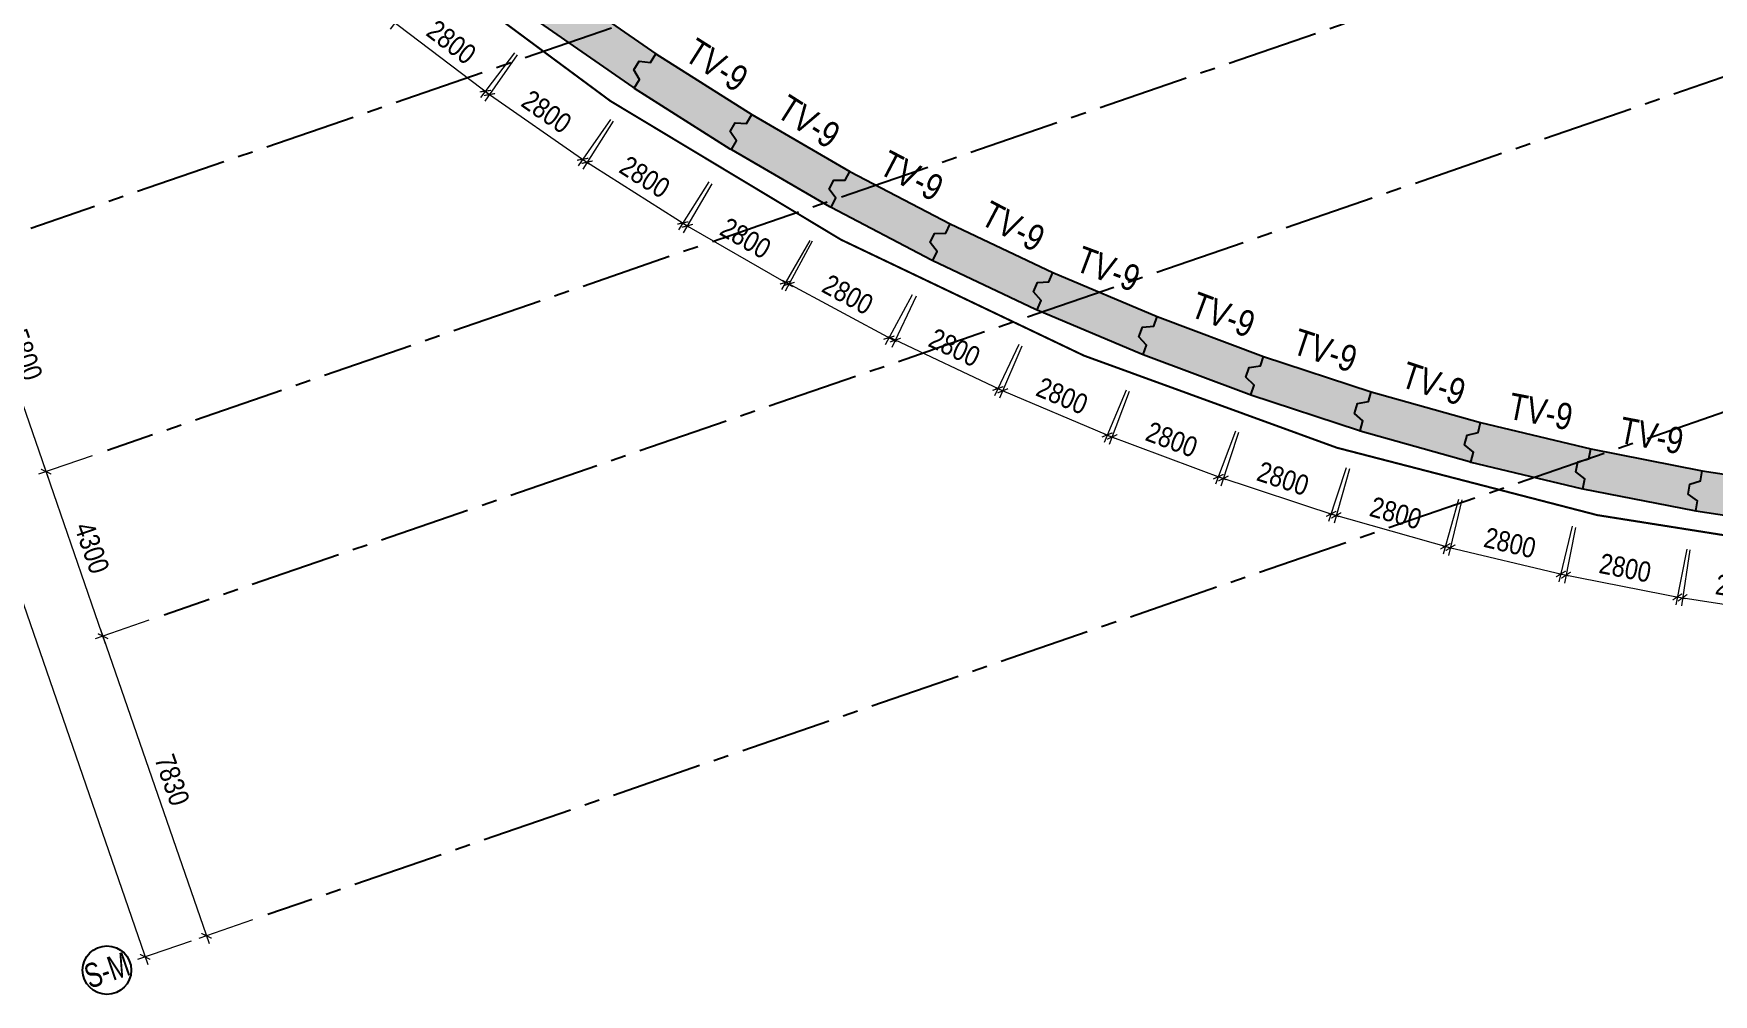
# Model space of a CAD drawing. Header units: millimetres. Extents: x 489377 to 1074388, y -818569 to -310551.
# Drawn here: x 518897 to 560366, y -816688 to -792953 of the extents above; entities that cross this region are included whole.
import ezdxf
from ezdxf.enums import TextEntityAlignment as Align

# ---------------------------------------------------------------- set-up
doc = ezdxf.new("R2010")
doc.units = ezdxf.units.MM
doc.header["$LTSCALE"] = 100
doc.header["$PDMODE"] = 32
doc.header["$PDSIZE"] = 2.5
for name, pattern in [('CENTER2', [1.125, 0.75, -0.125, 0.125, -0.125]), ('DASHDOT', [1, 0.5, -0.25, 0, -0.25]), ('DASHED', [4.5, 3, -1.5])]:
    doc.linetypes.add(name, pattern=pattern)
for name, color, linetype in [('ccu11-Dim', 8, 'Continuous'), ('ccu11-Khuat', 9, 'DASHED'), ('ccu12-Hatch', 250, 'Continuous'), ('ccu12-Truc', 13, 'CENTER2'), ('KT-Dim', 8, 'Continuous'), ('Xref_ST_MBDV Cot vach 30.7.2022$0$Xref_ST_MBDV Cot vach 30.7.2022|Xref_ST_MBDV Cot vach 30.7.2022|Xref_ST_MBDV Cot vach 30.7.2022|Xref_ST_MBDV Cot vach 30.7.2022|A-CORE-OTLN', 2, 'Continuous'), ('Xref_ST_MBDV Cot vach 30.7.2022$0$Xref_ST_MBDV Cot vach 30.7.2022|Xref_ST_MBDV Cot vach 30.7.2022|Xref_ST_MBDV Cot vach 30.7.2022|Xref_ST_MBDV Cot vach 30.7.2022|ccu12-Thay', 7, 'Continuous'), ('Xref_ST_MBDV Cot vach 30.7.2022|Xref_ST_MBDV Cot vach 30.7.2022|Xref_ST_MBDV Cot vach 30.7.2022|Xref_ST_MBDV Cot vach 30.7.2022|A-GRID-SYM', 50, 'Continuous')]:
    doc.layers.add(name, color=color, linetype=linetype)
doc.layers.add('ccu12-Tencaukien', color=9, linetype='Continuous', lineweight=15)
doc.styles.add('Arial', font='arial_0.ttf', dxfattribs={"width": 0.7})
doc.styles.add('Arial Narrow', font='ARIALN.TTF')
doc.styles.add('HBA-Text', font='GOTHIC.TTF')
doc.dimstyles.new('ccu12-200', dxfattribs={"dimscale": 200, "dimtxt": 2.5, "dimasz": 1, "dimexe": 1, "dimexo": 2, "dimgap": 1, "dimtad": 1, "dimdec": 0, "dimdsep": 46, "dimtxsty": 'Arial Narrow', "dimblk": 'ARCHTICK', "dimcen": -1, "dimdle": 1, "dimclrd": 256, "dimclre": 256, "dimclrt": 3, "dimadec": 0, "dimazin": 2, "dimtfac": 0.1, "dimtdec": 0, "dimtmove": 0, "dimatfit": 1, "dimldrblk": 'ARCHTICK', "dimfxl": 0, "dimtvp": 0.833333, "dimtolj": 1, "dimtzin": 12, "dimarcsym": 0})

# ---------------------------------------------------------------- blocks, each defined once
blk = doc.blocks.new('_ARCHTICK')
at = {"color": 0, "linetype": 'ByBlock', "const_width": 0.15}
blk.add_lwpolyline([(-0.5, -0.5), (0.5, 0.5)], dxfattribs=at)
blk = doc.blocks.new('*D201')
at = {"layer": 'ccu11-Dim', "lineweight": -2, "ltscale": 0.5, "transparency": 16777216}
for p, q in [((-95537, 12778), (-96335, 11630)), ((-96385, 11908), (-93757, 10082)), ((-93237, 11180), (-94035, 10032))]:
    blk.add_line(p, q, dxfattribs=at)
at = {"layer": 'Defpoints', "color": 0, "ltscale": 0.5, "transparency": 16777216}
for p in [(-95309, 13107), (-93009, 11509), (-93921, 10196)]:
    blk.add_point(p, dxfattribs=at)
at = {"layer": 'ccu11-Dim', "lineweight": -2, "ltscale": 0.5, "transparency": 16777216, "xscale": 200, "yscale": 200, "zscale": 200}
for p, rotation in [((-96221, 11794), 145.2114768991911), ((-93921, 10196), 325.2114768991911)]:
    blk.add_blockref('_ARCHTICK', p, dxfattribs=dict(at, rotation=rotation))
at = {"layer": 'ccu11-Dim', "color": 3, "ltscale": 0.5, "transparency": 16777216, "insert": (-94811, 11369), "char_height": 500, "attachment_point": 5, "rotation": 325.2115, "style": 'Arial Narrow', "bg_fill": 3, "box_fill_scale": 1.1, "bg_fill_color": 256, "bg_fill_true_color": 13158600, "bg_fill_transparency": 0}
blk.add_mtext('\\A1;2800', dxfattribs=at)
blk = doc.blocks.new('*D202')
at = {"layer": 'ccu11-Dim', "lineweight": -2, "ltscale": 0.5, "transparency": 16777216}
for p, q in [((-97834, 14518), (-98673, 13411)), ((-98712, 13691), (-96161, 11758)), ((-95603, 12827), (-96442, 11720))]:
    blk.add_line(p, q, dxfattribs=at)
at = {"layer": 'Defpoints', "color": 0, "ltscale": 0.5, "transparency": 16777216}
for p in [(-97592, 14837), (-95361, 13145), (-96321, 11879)]:
    blk.add_point(p, dxfattribs=at)
at = {"layer": 'ccu11-Dim', "lineweight": -2, "ltscale": 0.5, "transparency": 16777216, "xscale": 200, "yscale": 200, "zscale": 200}
for p, rotation in [((-98552, 13571), 142.8389913235544), ((-96321, 11879), 322.8389913235544)]:
    blk.add_blockref('_ARCHTICK', p, dxfattribs=dict(at, rotation=rotation))
at = {"layer": 'ccu11-Dim', "color": 3, "ltscale": 0.5, "transparency": 16777216, "insert": (-97161, 13088), "char_height": 500, "attachment_point": 5, "rotation": 322.839, "style": 'Arial Narrow', "bg_fill": 3, "box_fill_scale": 1.1, "bg_fill_color": 256, "bg_fill_true_color": 13158600, "bg_fill_transparency": 0}
blk.add_mtext('\\A1;2800', dxfattribs=at)
blk = doc.blocks.new('*D204')
at = {"layer": 'ccu11-Dim', "lineweight": -2, "ltscale": 0.5, "transparency": 16777216}
for p, q in [((-93170, 11135), (-93920, 9954)), ((-93981, 10230), (-91280, 8515)), ((-90806, 9634), (-91556, 8453))]:
    blk.add_line(p, q, dxfattribs=at)
at = {"layer": 'Defpoints', "color": 0, "ltscale": 0.5, "transparency": 16777216}
for p in [(-92955, 11472), (-90592, 9971), (-91449, 8622)]:
    blk.add_point(p, dxfattribs=at)
at = {"layer": 'ccu11-Dim', "lineweight": -2, "ltscale": 0.5, "transparency": 16777216, "xscale": 200, "yscale": 200, "zscale": 200}
for p, rotation in [((-93812, 10123), 147.5839824269375), ((-91449, 8622), 327.5839824269376)]:
    blk.add_blockref('_ARCHTICK', p, dxfattribs=dict(at, rotation=rotation))
at = {"layer": 'ccu11-Dim', "color": 3, "ltscale": 0.5, "transparency": 16777216, "insert": (-92386, 9757), "char_height": 500, "attachment_point": 5, "rotation": 327.584, "style": 'Arial Narrow', "bg_fill": 3, "box_fill_scale": 1.1, "bg_fill_color": 256, "bg_fill_true_color": 13158600, "bg_fill_transparency": 0}
blk.add_mtext('\\A1;2800', dxfattribs=at)
blk = doc.blocks.new('*D205')
at = {"layer": 'ccu11-Dim', "lineweight": -2, "ltscale": 0.5, "transparency": 16777216}
for p, q in [((-90736, 9592), (-91438, 8379)), ((-91511, 8652), (-88740, 7050)), ((-88312, 8190), (-89014, 6977))]:
    blk.add_line(p, q, dxfattribs=at)
at = {"layer": 'Defpoints', "color": 0, "ltscale": 0.5, "transparency": 16777216}
for p in [(-90536, 9938), (-88112, 8537), (-88914, 7150)]:
    blk.add_point(p, dxfattribs=at)
at = {"layer": 'ccu11-Dim', "lineweight": -2, "ltscale": 0.5, "transparency": 16777216, "xscale": 200, "yscale": 200, "zscale": 200}
for p, rotation in [((-91337, 8552), 149.9565070912838), ((-88914, 7150), 329.9565070912839)]:
    blk.add_blockref('_ARCHTICK', p, dxfattribs=dict(at, rotation=rotation))
at = {"layer": 'ccu11-Dim', "color": 3, "ltscale": 0.5, "transparency": 16777216, "insert": (-89898, 8245), "char_height": 500, "attachment_point": 5, "rotation": 329.9565, "style": 'Arial Narrow', "bg_fill": 3, "box_fill_scale": 1.1, "bg_fill_color": 256, "bg_fill_true_color": 13158600, "bg_fill_transparency": 0}
blk.add_mtext('\\A1;2800', dxfattribs=at)
blk = doc.blocks.new('*D206')
at = {"layer": 'ccu11-Dim', "lineweight": -2, "ltscale": 0.5, "transparency": 16777216}
for p, q in [((-88253, 8176), (-88919, 6940)), ((-89000, 7211), (-86184, 5693)), ((-85788, 6848), (-86455, 5612))]:
    blk.add_line(p, q, dxfattribs=at)
at = {"layer": 'Defpoints', "color": 0, "ltscale": 0.5, "transparency": 16777216}
for p in [(-88063, 8529), (-85599, 7200), (-86360, 5788)]:
    blk.add_point(p, dxfattribs=at)
at = {"layer": 'ccu11-Dim', "lineweight": -2, "ltscale": 0.5, "transparency": 16777216, "xscale": 200, "yscale": 200, "zscale": 200}
for p, rotation in [((-88824, 7116), 151.6660121254027), ((-86360, 5788), 331.6660121254027)]:
    blk.add_blockref('_ARCHTICK', p, dxfattribs=dict(at, rotation=rotation))
at = {"layer": 'ccu11-Dim', "color": 3, "ltscale": 0.5, "transparency": 16777216, "insert": (-87376, 6853), "char_height": 500, "attachment_point": 5, "rotation": 331.666, "style": 'Arial Narrow', "bg_fill": 3, "box_fill_scale": 1.1, "bg_fill_color": 256, "bg_fill_true_color": 13158600, "bg_fill_transparency": 0}
blk.add_mtext('\\A1;2800', dxfattribs=at)
blk = doc.blocks.new('*D207')
at = {"layer": 'ccu11-Dim', "lineweight": -2, "ltscale": 0.5, "transparency": 16777216}
for p, q in [((-85688, 6813), (-86286, 5548)), ((-86382, 5815), (-83488, 4447)), ((-83157, 5617), (-83755, 4352))]:
    blk.add_line(p, q, dxfattribs=at)
at = {"layer": 'Defpoints', "color": 0, "ltscale": 0.5, "transparency": 16777216}
for p in [(-85517, 7175), (-82986, 5978), (-83669, 4533)]:
    blk.add_point(p, dxfattribs=at)
at = {"layer": 'ccu11-Dim', "lineweight": -2, "ltscale": 0.5, "transparency": 16777216, "xscale": 200, "yscale": 200, "zscale": 200}
for p, rotation in [((-86201, 5729), 154.701610531679), ((-83669, 4533), 334.701610531679)]:
    blk.add_blockref('_ARCHTICK', p, dxfattribs=dict(at, rotation=rotation))
at = {"layer": 'ccu11-Dim', "color": 3, "ltscale": 0.5, "transparency": 16777216, "insert": (-84740, 5542), "char_height": 500, "attachment_point": 5, "rotation": 334.7016, "style": 'Arial Narrow', "bg_fill": 3, "box_fill_scale": 1.1, "bg_fill_color": 256, "bg_fill_true_color": 13158600, "bg_fill_transparency": 0}
blk.add_mtext('\\A1;2800', dxfattribs=at)
blk = doc.blocks.new('*D208')
at = {"layer": 'ccu11-Dim', "lineweight": -2, "ltscale": 0.5, "transparency": 16777216}
for p, q in [((-83083, 5582), (-83628, 4292)), ((-83735, 4554), (-80787, 3308)), ((-80504, 4492), (-81049, 3202))]:
    blk.add_line(p, q, dxfattribs=at)
at = {"layer": 'Defpoints', "color": 0, "ltscale": 0.5, "transparency": 16777216}
for p in [(-82927, 5951), (-80348, 4860), (-80972, 3386)]:
    blk.add_point(p, dxfattribs=at)
at = {"layer": 'ccu11-Dim', "lineweight": -2, "ltscale": 0.5, "transparency": 16777216, "xscale": 200, "yscale": 200, "zscale": 200}
for p, rotation in [((-83550, 4476), 157.0741876584985), ((-80972, 3386), 337.0741876584984)]:
    blk.add_blockref('_ARCHTICK', p, dxfattribs=dict(at, rotation=rotation))
at = {"layer": 'ccu11-Dim', "color": 3, "ltscale": 0.5, "transparency": 16777216, "insert": (-82084, 4350), "char_height": 500, "attachment_point": 5, "rotation": 337.0742, "style": 'Arial Narrow', "bg_fill": 3, "box_fill_scale": 1.1, "bg_fill_color": 256, "bg_fill_true_color": 13158600, "bg_fill_transparency": 0}
blk.add_mtext('\\A1;2800', dxfattribs=at)
blk = doc.blocks.new('*D209')
at = {"layer": 'ccu11-Dim', "lineweight": -2, "ltscale": 0.5, "transparency": 16777216}
for p, q in [((-80428, 4461), (-80920, 3149)), ((-81037, 3407), (-78041, 2283)), ((-77807, 3478), (-78298, 2166))]:
    blk.add_line(p, q, dxfattribs=at)
at = {"layer": 'Defpoints', "color": 0, "ltscale": 0.5, "transparency": 16777216}
for p in [(-80288, 4835), (-77666, 3852), (-78228, 2354)]:
    blk.add_point(p, dxfattribs=at)
at = {"layer": 'ccu11-Dim', "lineweight": -2, "ltscale": 0.5, "transparency": 16777216, "xscale": 200, "yscale": 200, "zscale": 200}
for p, rotation in [((-80850, 3337), 159.4467806318305), ((-78228, 2354), 339.4467806318305)]:
    blk.add_blockref('_ARCHTICK', p, dxfattribs=dict(at, rotation=rotation))
at = {"layer": 'ccu11-Dim', "color": 3, "ltscale": 0.5, "transparency": 16777216, "insert": (-79379, 3271), "char_height": 500, "attachment_point": 5, "rotation": 339.4468, "style": 'Arial Narrow', "bg_fill": 3, "box_fill_scale": 1.1, "bg_fill_color": 256, "bg_fill_true_color": 13158600, "bg_fill_transparency": 0}
blk.add_mtext('\\A1;2800', dxfattribs=at)
blk = doc.blocks.new('*D210')
at = {"layer": 'ccu11-Dim', "lineweight": -2, "ltscale": 0.5, "transparency": 16777216}
for p, q in [((-77730, 3450), (-78166, 2121)), ((-75069, 2576), (-75506, 1247)), ((-78294, 2373), (-75253, 1375))]:
    blk.add_line(p, q, dxfattribs=at)
at = {"layer": 'Defpoints', "color": 0, "ltscale": 0.5, "transparency": 16777216}
for p in [(-77605, 3830), (-74945, 2956), (-75443, 1437)]:
    blk.add_point(p, dxfattribs=at)
at = {"layer": 'ccu11-Dim', "lineweight": -2, "ltscale": 0.5, "transparency": 16777216, "xscale": 200, "yscale": 200, "zscale": 200}
for p, rotation in [((-78104, 2311), 161.8193886126714), ((-75443, 1437), 341.8193886126713)]:
    blk.add_blockref('_ARCHTICK', p, dxfattribs=dict(at, rotation=rotation))
at = {"layer": 'ccu11-Dim', "color": 3, "ltscale": 0.5, "transparency": 16777216, "insert": (-76631, 2307), "char_height": 500, "attachment_point": 5, "rotation": 341.8194, "style": 'Arial Narrow', "bg_fill": 3, "box_fill_scale": 1.1, "bg_fill_color": 256, "bg_fill_true_color": 13158600, "bg_fill_transparency": 0}
blk.add_mtext('\\A1;2800', dxfattribs=at)
blk = doc.blocks.new('*D211')
at = {"layer": 'ccu11-Dim', "lineweight": -2, "ltscale": 0.5, "transparency": 16777216}
for p, q in [((-74991, 2552), (-75372, 1206)), ((-72297, 1789), (-72678, 443)), ((-75510, 1453), (-72431, 581))]:
    blk.add_line(p, q, dxfattribs=at)
at = {"layer": 'Defpoints', "color": 0, "ltscale": 0.5, "transparency": 16777216}
for p in [(-74882, 2937), (-72188, 2174), (-72624, 635)]:
    blk.add_point(p, dxfattribs=at)
at = {"layer": 'ccu11-Dim', "lineweight": -2, "ltscale": 0.5, "transparency": 16777216, "xscale": 200, "yscale": 200, "zscale": 200}
for p, rotation in [((-75318, 1398), 164.1920106206469), ((-72624, 635), 344.1920106206469)]:
    blk.add_blockref('_ARCHTICK', p, dxfattribs=dict(at, rotation=rotation))
at = {"layer": 'ccu11-Dim', "color": 3, "ltscale": 0.5, "transparency": 16777216, "insert": (-73847, 1455), "char_height": 500, "attachment_point": 5, "rotation": 344.192, "style": 'Arial Narrow', "bg_fill": 3, "box_fill_scale": 1.1, "bg_fill_color": 256, "bg_fill_true_color": 13158600, "bg_fill_transparency": 0}
blk.add_mtext('\\A1;2800', dxfattribs=at)
blk = doc.blocks.new('*D212')
at = {"layer": 'ccu11-Dim', "lineweight": -2, "ltscale": 0.5, "transparency": 16777216}
for p, q in [((-72215, 1781), (-72543, 407)), ((-69492, 1130), (-69820, -244)), ((-72691, 648), (-69579, -96))]:
    blk.add_line(p, q, dxfattribs=at)
at = {"layer": 'Defpoints', "color": 0, "ltscale": 0.5, "transparency": 16777216}
for p in [(-72122, 2170), (-69399, 1519), (-69773, -49)]:
    blk.add_point(p, dxfattribs=at)
at = {"layer": 'ccu11-Dim', "lineweight": -2, "ltscale": 0.5, "transparency": 16777216, "xscale": 200, "yscale": 200, "zscale": 200}
for p, rotation in [((-72497, 601), 166.5646453204188), ((-69773, -49), 346.5646453204188)]:
    blk.add_blockref('_ARCHTICK', p, dxfattribs=dict(at, rotation=rotation))
at = {"layer": 'ccu11-Dim', "color": 3, "ltscale": 0.5, "transparency": 16777216, "insert": (-71029, 719), "char_height": 500, "attachment_point": 5, "rotation": 346.5646, "style": 'Arial Narrow', "bg_fill": 3, "box_fill_scale": 1.1, "bg_fill_color": 256, "bg_fill_true_color": 13158600, "bg_fill_transparency": 0}
blk.add_mtext('\\A1;2800', dxfattribs=at)
blk = doc.blocks.new('*D213')
at = {"layer": 'ccu11-Dim', "lineweight": -2, "ltscale": 0.5, "transparency": 16777216}
for p, q in [((-69415, 1100), (-69683, -274)), ((-66667, 563), (-66935, -811)), ((-69841, -39), (-66701, -653))]:
    blk.add_line(p, q, dxfattribs=at)
at = {"layer": 'Defpoints', "color": 0, "ltscale": 0.5, "transparency": 16777216}
for p in [(-69338, 1492), (-66590, 955), (-66897, -615)]:
    blk.add_point(p, dxfattribs=at)
at = {"layer": 'ccu11-Dim', "lineweight": -2, "ltscale": 0.5, "transparency": 16777216, "xscale": 200, "yscale": 200, "zscale": 200}
for p, rotation in [((-69645, -78), 168.9375603971923), ((-66897, -615), 348.9375603971923)]:
    blk.add_blockref('_ARCHTICK', p, dxfattribs=dict(at, rotation=rotation))
at = {"layer": 'ccu11-Dim', "color": 3, "ltscale": 0.5, "transparency": 16777216, "insert": (-68184, 100), "char_height": 500, "attachment_point": 5, "rotation": 348.9376, "style": 'Arial Narrow', "bg_fill": 3, "box_fill_scale": 1.1, "bg_fill_color": 256, "bg_fill_true_color": 13158600, "bg_fill_transparency": 0}
blk.add_mtext('\\A1;2800', dxfattribs=at)
blk = doc.blocks.new('*D214')
at = {"layer": 'ccu11-Dim', "lineweight": -2, "ltscale": 0.5, "transparency": 16777216}
for p, q in [((-66586, 548), (-66798, -835)), ((-63818, 125), (-64030, -1258)), ((-66965, -607), (-63802, -1090))]:
    blk.add_line(p, q, dxfattribs=at)
at = {"layer": 'Defpoints', "color": 0, "ltscale": 0.5, "transparency": 16777216}
for p in [(-66526, 944), (-63758, 521), (-64000, -1060)]:
    blk.add_point(p, dxfattribs=at)
at = {"layer": 'ccu11-Dim', "lineweight": -2, "ltscale": 0.5, "transparency": 16777216, "xscale": 200, "yscale": 200, "zscale": 200}
for p, rotation in [((-66767, -637), 171.3112400278011), ((-64000, -1060), 351.3112400278011)]:
    blk.add_blockref('_ARCHTICK', p, dxfattribs=dict(at, rotation=rotation))
at = {"layer": 'ccu11-Dim', "color": 3, "ltscale": 0.5, "transparency": 16777216, "insert": (-65315, -398), "char_height": 500, "attachment_point": 5, "rotation": 351.3112, "style": 'Arial Narrow', "bg_fill": 3, "box_fill_scale": 1.1, "bg_fill_color": 256, "bg_fill_true_color": 13158600, "bg_fill_transparency": 0}
blk.add_mtext('\\A1;2800', dxfattribs=at)
blk = doc.blocks.new('GRID-SYM-flat-104')
at = {"layer": 'Xref_ST_MBDV Cot vach 30.7.2022|Xref_ST_MBDV Cot vach 30.7.2022|Xref_ST_MBDV Cot vach 30.7.2022|Xref_ST_MBDV Cot vach 30.7.2022|A-GRID-SYM'}
blk.add_circle((0, 0, 0), 900, dxfattribs=at)
at = {"layer": 'Xref_ST_MBDV Cot vach 30.7.2022|Xref_ST_MBDV Cot vach 30.7.2022|Xref_ST_MBDV Cot vach 30.7.2022|Xref_ST_MBDV Cot vach 30.7.2022|A-GRID-SYM', "style": 'HBA-Text'}
blk.add_attdef('GRID', text='', height=900, rotation=19.04714, dxfattribs=at).set_placement((0, 0, 0), align=Align.MIDDLE_CENTER)
blk = doc.blocks.new('*D147')
at = {"layer": 'Defpoints', "color": 0, "ltscale": 0.5, "transparency": 16777216}
for p in [(1222544, -531505), (1225097, -538907), (1223585, -539429)]:
    blk.add_point(p, dxfattribs=at)
at = {"layer": 'KT-Dim', "lineweight": -2, "ltscale": 0.5, "transparency": 16777216}
for p, q in [((1222166, -531636), (1220841, -532093)), ((1220964, -531839), (1223650, -539618)), ((1224719, -539038), (1223396, -539495))]:
    blk.add_line(p, q, dxfattribs=at)
at = {"layer": 'KT-Dim', "lineweight": -2, "ltscale": 0.5, "transparency": 16777216, "xscale": 200, "yscale": 200, "zscale": 200}
for p, rotation in [((1221030, -532028), 109.0471379641783), ((1223585, -539429), 289.0471379641783)]:
    blk.add_blockref('_ARCHTICK', p, dxfattribs=dict(at, rotation=rotation))
at = {"layer": 'KT-Dim', "color": 3, "ltscale": 0.5, "transparency": 16777216, "insert": (1222738, -535580), "char_height": 500, "attachment_point": 5, "rotation": 289.0471, "style": 'Arial Narrow'}
blk.add_mtext('\\A1;7830', dxfattribs=at)
blk = doc.blocks.new('*D148')
at = {"layer": 'Defpoints', "color": 0, "ltscale": 0.5, "transparency": 16777216}
for p in [(1221139, -527441), (1219626, -527963), (1222544, -531505)]:
    blk.add_point(p, dxfattribs=at)
at = {"layer": 'KT-Dim', "lineweight": -2, "ltscale": 0.5, "transparency": 16777216}
for p, q in [((1220761, -527572), (1219437, -528029)), ((1221095, -532217), (1219561, -527774)), ((1222166, -531636), (1220841, -532093))]:
    blk.add_line(p, q, dxfattribs=at)
at = {"layer": 'KT-Dim', "lineweight": -2, "ltscale": 0.5, "transparency": 16777216, "xscale": 200, "yscale": 200, "zscale": 200}
for p, rotation in [((1219626, -527963), 109.0471379641783), ((1221030, -532028), 289.0471379641783)]:
    blk.add_blockref('_ARCHTICK', p, dxfattribs=dict(at, rotation=rotation))
at = {"layer": 'KT-Dim', "color": 3, "ltscale": 0.5, "transparency": 16777216, "insert": (1220758, -529847), "char_height": 500, "attachment_point": 5, "rotation": 289.0471, "style": 'Arial Narrow'}
blk.add_mtext('\\A1;4300', dxfattribs=at)
blk = doc.blocks.new('*D149')
at = {"layer": 'Defpoints', "color": 0, "ltscale": 0.5, "transparency": 16777216}
for p in [(1219246, -521959), (1217733, -522481), (1221139, -527441)]:
    blk.add_point(p, dxfattribs=at)
at = {"layer": 'KT-Dim', "lineweight": -2, "ltscale": 0.5, "transparency": 16777216}
for p, q in [((1218868, -522089), (1217544, -522546)), ((1219692, -528152), (1217668, -522292)), ((1220761, -527572), (1219437, -528029))]:
    blk.add_line(p, q, dxfattribs=at)
at = {"layer": 'KT-Dim', "lineweight": -2, "ltscale": 0.5, "transparency": 16777216, "xscale": 200, "yscale": 200, "zscale": 200}
for p, rotation in [((1217733, -522481), 109.0471379641783), ((1219626, -527963), 289.0471379641783)]:
    blk.add_blockref('_ARCHTICK', p, dxfattribs=dict(at, rotation=rotation))
at = {"layer": 'KT-Dim', "color": 3, "ltscale": 0.5, "transparency": 16777216, "insert": (1219110, -525074), "char_height": 500, "attachment_point": 5, "rotation": 289.0471, "style": 'Arial Narrow'}
blk.add_mtext('\\A1;5800', dxfattribs=at)
blk = doc.blocks.new('*D155')
at = {"layer": 'Defpoints', "color": 0, "ltscale": 0.5, "transparency": 16777216}
for p in [(1207649, -493273), (1223585, -539429, 0), (1222072, -539951)]:
    blk.add_point(p, dxfattribs=at)
at = {"layer": 'KT-Dim', "lineweight": -2, "ltscale": 0.5, "transparency": 16777216}
for p, q in [((1207271, -493403), (1205948, -493860)), ((1206072, -493606), (1222138, -540140)), ((1223207, -539560), (1221883, -540017))]:
    blk.add_line(p, q, dxfattribs=at)
at = {"layer": 'KT-Dim', "lineweight": -2, "ltscale": 0.5, "transparency": 16777216, "xscale": 200, "yscale": 200, "zscale": 200}
for p, rotation in [((1206137, -493795), 109.0471379536156), ((1222072, -539951), 289.0471379536156)]:
    blk.add_blockref('_ARCHTICK', p, dxfattribs=dict(at, rotation=rotation))
at = {"layer": 'KT-Dim', "color": 3, "ltscale": 0.5, "transparency": 16777216, "insert": (1214535, -516725), "char_height": 500, "attachment_point": 5, "rotation": 289.0471, "style": 'Arial Narrow'}
blk.add_mtext('\\A1;48830', dxfattribs=at)
blk = doc.blocks.new('Grid-ST-flat-3')
at = {"layer": 'ccu12-Truc', "ltscale": 30}
for p, q in [((376274.9, -67070, 0.1), (307703.7, -90744, 0.1)), ((368131.1, -76017.5, 0.1), (309596.5, -96226.5, 0.1)), ((369534.4, -80082.1, 0.1), (310999.8, -100291.1, 0.1)), ((362499.4, -90794.4, 0.1), (313555, -107692.4, 0.1))]:
    blk.add_line(p, q, dxfattribs=at)
at = {"layer": 'KT-Dim'}
ref = blk.add_blockref('GRID-SYM-flat-104', (309585, -109063.1, 0.1), dxfattribs=dict(at, xscale=0.6666666666666666, yscale=0.6666666666666666, zscale=0.6666666666666666))
ref.add_attrib('GRID', 'S-M', dxfattribs={"layer": 'Xref_ST_MBDV Cot vach 30.7.2022|Xref_ST_MBDV Cot vach 30.7.2022|Xref_ST_MBDV Cot vach 30.7.2022|Xref_ST_MBDV Cot vach 30.7.2022|A-GRID-SYM', "height": 600, "rotation": 19, "style": 'HBA-Text', "width": 0.75}).set_placement((309585, -109063.1, 0.1), align=Align.MIDDLE_CENTER)
at = {"layer": 'KT-Dim', "ltscale": 0.5}
for base, p1, p2, angle, picture, middle in [((310530.2, -108736.7, 0.1), (296107.2, -62058, 0.1), (312042.6, -108214.5, 0.1), 289.04714, '*D155', (302992.9, -85509.8, 0.1)), ((306191.3, -91266.2, 0.1), (309596.5, -96226.5, 0.1), (307703.7, -90744, 0.1), 109.04714, '*D149', (307568, -93858.8, 0.1)), ((308084.1, -96748.6, 0.1), (311001.8, -100290.4, 0.1), (309596.5, -96226.5, 0.1), 109.04714, '*D148', (309216.1, -98632.4, 0.1)), ((312042.6, -108214.5, 0.1), (311001.8, -100290.4, 0.1), (313555, -107692.4, 0.1), 109.04714, '*D147', (311195.4, -104365.3, 0.1))]:
    dim = blk.add_linear_dim(base=base, p1=p1, p2=p2, angle=angle, dimstyle='ccu12-200', override={"dimtmove": 1}, dxfattribs=at)
    dim.commit()
    dim.dimension.update_dxf_attribs({"geometry": picture, "text_midpoint": middle, "insert": (-911542.2, 431214.7)})
blk = doc.blocks.new('220908_DWall Plan')
at = {"layer": 'Xref_ST_MBDV Cot vach 30.7.2022$0$Xref_ST_MBDV Cot vach 30.7.2022|Xref_ST_MBDV Cot vach 30.7.2022|Xref_ST_MBDV Cot vach 30.7.2022|Xref_ST_MBDV Cot vach 30.7.2022|ccu12-Thay', "ltscale": 10}
for points in [[(-92648.8, 11955.3), (-92514.8, 12166.2), (-92659, 12405.9), (-92524.9, 12617.1), (-92246.6, 12588.6), (-92112.7, 12799.5)], [(-90249.7, 10432.9), (-90124.6, 10649.2), (-90278.5, 10882.7), (-90153.3, 11099.3), (-89874.1, 11082.3), (-89749, 11298.5)], [(-87789.6, 9011.1), (-87673.6, 9232.3), (-87837, 9459.3), (-87720.9, 9680.8), (-87441.2, 9675.4), (-87325.2, 9896.7)], [(-85272.8, 7692.3), (-85166, 7918.2), (-85338.7, 8138.2), (-85231.8, 8364.4), (-84952.2, 8370.5), (-84845.4, 8596.4)]]:
    blk.add_lwpolyline(points, dxfattribs=at)
at = {"layer": 'ccu12-Tencaukien', "color": 2, "style": 'Arial', "width": 0.8}
for rotation, p in [(327.58398, (-90783.4, 12247.9)), (327.58398, (-88512.4, 10851.2)), (332.32905, (-85949.3, 9498.9)), (332.32905, (-83443.6, 8250.5)), (339.44678, (-81062.1, 7182.2)), (339.44678, (-78224.1, 6051)), (341.81939, (-75693.3, 5163.7)), (341.81939, (-73016.1, 4345.5)), (348.93756, (-70332.8, 3645.4)), (348.93756, (-67597.1, 3051.4))]:
    blk.add_text('TV-9', height=650, rotation=rotation, dxfattribs=at).set_placement(p, align=Align.CENTER)
at = {"layer": 'ccu11-Dim', "ltscale": 0.5}
dim = blk.add_linear_dim(base=(-93921.3, 10196.2), p1=(-95308.8, 13106.5), p2=(-93009.3, 11509), angle=325.21148, dimstyle='ccu12-200', override={"dimzin": 0, "dimfxl": 150, "dimtfill": 1}, dxfattribs=at)
dim.commit()
dim.dimension.update_dxf_attribs({"geometry": '*D201', "text_midpoint": (-94811.3, 11368.9)})
for base, p1, p2, angle, picture, middle in [((-96320.7, 11879.2), (-97592.4, 14836.8), (-95361, 13145.4), 322.83899, '*D202', (-97161.4, 13087.7)), ((-91448.7, 8621.9), (-92955.4, 11472.5), (-90591.7, 9971.5), 327.58398, '*D204', (-92386.5, 9756.8))]:
    dim = blk.add_linear_dim(base=base, p1=p1, p2=p2, angle=angle, dimstyle='ccu12-200', override={"dimzin": 0, "dimfxl": 150, "dimtfill": 1}, dxfattribs=at)
    dim.commit()
    dim.dimension.update_dxf_attribs({"geometry": picture, "text_midpoint": middle})
dim = blk.add_linear_dim(base=(-88913.6, 7150.4), p1=(-90535.7, 9938.4), p2=(-88111.8, 8536.6), angle=329.95651, dimstyle='ccu12-200', override={"dimzin": 0, "dimfxl": 150, "dimtfill": 1}, dxfattribs=at)
dim.commit()
dim.dimension.update_dxf_attribs({"geometry": '*D205', "text_midpoint": (-89897.5, 8245.4)})
dim = blk.add_linear_dim(base=(-86359.9, 5787.7), p1=(-88062.9, 8528.5), p2=(-85598.6, 7199.7), angle=331.66601, dimstyle='ccu12-200', override={"dimzin": 0, "dimfxl": 150, "dimtfill": 1}, dxfattribs=at)
dim.commit()
dim.dimension.update_dxf_attribs({"geometry": '*D206', "text_midpoint": (-87376, 6852.8)})
dim = blk.add_linear_dim(base=(-83669.2, 4532.6), p1=(-85517.4, 7174.8), p2=(-82985.9, 5978.3), angle=334.70161, dimstyle='ccu12-200', override={"dimzin": 0, "dimfxl": 150, "dimtfill": 1}, dxfattribs=at)
dim.commit()
dim.dimension.update_dxf_attribs({"geometry": '*D207', "text_midpoint": (-84740.4, 5542.5)})
at = {"layer": 'Xref_ST_MBDV Cot vach 30.7.2022$0$Xref_ST_MBDV Cot vach 30.7.2022|Xref_ST_MBDV Cot vach 30.7.2022|Xref_ST_MBDV Cot vach 30.7.2022|Xref_ST_MBDV Cot vach 30.7.2022|ccu12-Thay', "ltscale": 10}
blk.add_lwpolyline([(-82703.5, 6478.9), (-82606.2, 6709), (-82787.9, 6921.6), (-82690.4, 7152), (-82411.3, 7169.8), (-82314, 7399.9)], dxfattribs=at)
at = {"layer": 'ccu11-Dim', "ltscale": 0.5}
dim = blk.add_linear_dim(base=(-80971.6, 3385.8), p1=(-82926.9, 5950.6), p2=(-80348.1, 4859.9), angle=337.07419, dimstyle='ccu12-200', override={"dimzin": 0, "dimfxl": 150, "dimtfill": 1}, dxfattribs=at)
dim.commit()
dim.dimension.update_dxf_attribs({"geometry": '*D208', "text_midpoint": (-82083.6, 4350.5)})
at = {"layer": 'Xref_ST_MBDV Cot vach 30.7.2022$0$Xref_ST_MBDV Cot vach 30.7.2022|Xref_ST_MBDV Cot vach 30.7.2022|Xref_ST_MBDV Cot vach 30.7.2022|Xref_ST_MBDV Cot vach 30.7.2022|ccu12-Thay', "ltscale": 10}
blk.add_lwpolyline([(-80086.2, 5372.8), (-79998.5, 5606.8), (-80188.8, 5811.7), (-80101, 6045.9), (-79822.9, 6075.2), (-79735.1, 6309.2)], dxfattribs=at)
at = {"layer": 'ccu11-Dim', "ltscale": 0.5}
dim = blk.add_linear_dim(base=(-78227.9, 2353.6), p1=(-80287.8, 4835.1), p2=(-77666.1, 3852.1), angle=339.44678, dimstyle='ccu12-200', override={"dimzin": 0, "dimfxl": 150, "dimtfill": 1}, dxfattribs=at)
dim.commit()
dim.dimension.update_dxf_attribs({"geometry": '*D209', "text_midpoint": (-79378.9, 3271.5)})
at = {"layer": 'Xref_ST_MBDV Cot vach 30.7.2022$0$Xref_ST_MBDV Cot vach 30.7.2022|Xref_ST_MBDV Cot vach 30.7.2022|Xref_ST_MBDV Cot vach 30.7.2022|Xref_ST_MBDV Cot vach 30.7.2022|ccu12-Thay', "ltscale": 10}
blk.add_lwpolyline([(-77425.4, 4376.1), (-77347.4, 4613.4), (-77546.1, 4810.3), (-77468, 5048), (-77191.3, 5088.8), (-77113.4, 5326.2)], dxfattribs=at)
at = {"layer": 'ccu11-Dim', "ltscale": 0.5}
dim = blk.add_linear_dim(base=(-75443.3, 1437.4), p1=(-77604.8, 3829.8), p2=(-74944.6, 2956.2), angle=341.81939, dimstyle='ccu12-200', override={"dimzin": 0, "dimfxl": 150, "dimtfill": 1}, dxfattribs=at)
dim.commit()
dim.dimension.update_dxf_attribs({"geometry": '*D210', "text_midpoint": (-76631.4, 2306.8)})
at = {"layer": 'Xref_ST_MBDV Cot vach 30.7.2022$0$Xref_ST_MBDV Cot vach 30.7.2022|Xref_ST_MBDV Cot vach 30.7.2022|Xref_ST_MBDV Cot vach 30.7.2022|Xref_ST_MBDV Cot vach 30.7.2022|ccu12-Thay', "ltscale": 10}
blk.add_lwpolyline([(-74725.6, 3490.3), (-74657.5, 3730.7), (-74864.1, 3919.2), (-74796, 4159.9), (-74521.2, 4212.1), (-74453.2, 4452.5)], dxfattribs=at)
at = {"layer": 'ccu11-Dim', "ltscale": 0.5}
dim = blk.add_linear_dim(base=(-72623.8, 635.4), p1=(-74882.3, 2936.8), p2=(-72188.2, 2174), angle=344.19201, dimstyle='ccu12-200', override={"dimzin": 0, "dimfxl": 150, "dimtfill": 1}, dxfattribs=at)
dim.commit()
dim.dimension.update_dxf_attribs({"geometry": '*D211', "text_midpoint": (-73846.8, 1454.9)})
at = {"layer": 'Xref_ST_MBDV Cot vach 30.7.2022$0$Xref_ST_MBDV Cot vach 30.7.2022|Xref_ST_MBDV Cot vach 30.7.2022|Xref_ST_MBDV Cot vach 30.7.2022|Xref_ST_MBDV Cot vach 30.7.2022|ccu12-Thay', "ltscale": 10}
blk.add_lwpolyline([(-71991.4, 2717.1), (-71933.4, 2960.1), (-72147.6, 3139.9), (-72089.5, 3383.2), (-71817.1, 3446.8), (-71759.1, 3689.8)], dxfattribs=at)
at = {"layer": 'ccu11-Dim', "ltscale": 0.5}
dim = blk.add_linear_dim(base=(-69773.5, -49.3), p1=(-72122.2, 2169.7), p2=(-69398.8, 1519.2), angle=346.56465, dimstyle='ccu12-200', override={"dimzin": 0, "dimfxl": 150, "dimtfill": 1}, dxfattribs=at)
dim.commit()
dim.dimension.update_dxf_attribs({"geometry": '*D212', "text_midpoint": (-71029.4, 718.8)})
at = {"layer": 'Xref_ST_MBDV Cot vach 30.7.2022$0$Xref_ST_MBDV Cot vach 30.7.2022|Xref_ST_MBDV Cot vach 30.7.2022|Xref_ST_MBDV Cot vach 30.7.2022|Xref_ST_MBDV Cot vach 30.7.2022|ccu12-Thay', "ltscale": 10}
blk.add_lwpolyline([(-69227.6, 2057.8), (-69179.6, 2302.9), (-69401.1, 2473.7), (-69353.1, 2719.2), (-69083.6, 2794), (-69035.7, 3039.2)], dxfattribs=at)
at = {"layer": 'ccu11-Dim', "ltscale": 0.5}
dim = blk.add_linear_dim(base=(-66897.1, -615.1), p1=(-69338.1, 1492.4), p2=(-66590.1, 955.1), angle=348.93756, dimstyle='ccu12-200', override={"dimzin": 0, "dimfxl": 150, "dimtfill": 1}, dxfattribs=at)
dim.commit()
dim.dimension.update_dxf_attribs({"geometry": '*D213', "text_midpoint": (-68183.7, 100.4)})
at = {"layer": 'Xref_ST_MBDV Cot vach 30.7.2022$0$Xref_ST_MBDV Cot vach 30.7.2022|Xref_ST_MBDV Cot vach 30.7.2022|Xref_ST_MBDV Cot vach 30.7.2022|Xref_ST_MBDV Cot vach 30.7.2022|ccu12-Thay', "ltscale": 10}
blk.add_lwpolyline([(-66438.8, 1513.4), (-66401, 1760.4), (-66629.4, 1921.8), (-66591.6, 2169.1), (-66325.5, 2255), (-66287.7, 2501.9)], dxfattribs=at)
at = {"layer": 'ccu11-Dim', "ltscale": 0.5}
dim = blk.add_linear_dim(base=(-63999.5, -1060), p1=(-66525.9, 943.5), p2=(-63758, 520.5), angle=351.31124, dimstyle='ccu12-200', override={"dimzin": 0, "dimfxl": 150, "dimtfill": 1}, dxfattribs=at)
dim.commit()
dim.dimension.update_dxf_attribs({"geometry": '*D214', "text_midpoint": (-65314.7, -398.5)})
at = {"layer": 'ccu12-Hatch', "ltscale": 0.5}
h = blk.add_hatch(dxfattribs=at)
h.set_pattern_fill('VATLIEU04', color=256, scale=50, pattern_type=2)
h.set_pattern_definition([(50, (-626373.33, 223416.3), (358.63009, -31.37607), [37.5, -412.5]), (355, (-626373.33, 223416.3), (-69.37567, 376.09607), [30, -330]), (100.4514, (-626343.45, 223413.7), (289.25469, 344.71977), [31.8701, -350.57106]), (46.1842, (-626373.33, 223516.3), (533.62052, -82.7595), [56.25, -618.75]), (96.6356, (-626328.87, 223509.4), (467.33135, 487.05894), [47.80514, -525.8565]), (351.1842, (-626373.33, 223516.3), (467.33097, 487.0593), [45, -495]), (21, (-626323.33, 223491.3), (298.45353, -201.30945), [37.5, -412.5]), (326, (-626323.33, 223491.3), (121.65767, 362.57502), [30, -330]), (71.4514, (-626298.46, 223474.54), (420.11131, 161.26525), [31.8701, -350.57106]), (37.5, (-626373.33, 223416.31), (6.079928, 166.446927), [0, -326, 0, -335, 0, -331.25]), (7.5, (-626373.33, 223416.31), (131.53477, 197.205856), [0, -191, 0, -318.5, 0, -126.25]), (327.5, (-626484.83, 223416.31), (266.911218, -11.277436), [0, -125, 0, -390, 0, -517.5]), (317.5, (-626534.83, 223416.31), (291.593085, 50.05249), [0, -162.5, 0, -259, 0, -367.5]), (45, (-626373.33, 223416.31), (-150.26019, 150.26019), []), (45, (-626373.33, 223477.56), (-150.26019, 150.26019), [])])
h.paths.add_polyline_path([(-122510.4, 58795.4), (-122033.7, 56036.3), (-122025.8, 55995.6), (-121435.2, 53258.6), (-121425.6, 53218.3), (-120722.3, 50508.1), (-120711, 50468.2), (-119896.1, 47789.5), (-119883.2, 47750.1), (-118958, 45107.4), (-118943.5, 45068.6), (-117909.8, 42466.4), (-117893.7, 42428.3), (-116753.1, 39871.1), (-116735.4, 39833.7), (-115489.9, 37325.9), (-115470.4, 37288.7), (-113949.2, 34524), (-113926.1, 34484.2), (-112465, 32095.7), (-112442.4, 32060.3), (-110882.3, 29735.2), (-110858.5, 29701.3), (-109203.6, 27442.8), (-109178.4, 27409.9), (-107431.4, 25221.8), (-107404.9, 25189.9), (-105568.8, 23076), (-105541, 23045.3), (-103618.9, 21009.2), (-103589.9, 20979.7), (-101585.2, 19024.9), (-101555, 18996.6), (-99471.1, 17126.5), (-99439.7, 17099.4), (-97280.2, 15317.2), (-97247.7, 15291.5), (-95016.3, 13600.1), (-94982.8, 13575.8), (-92683.3, 11978.3), (-92648.8, 11955.3), (-90285.1, 10454.4), (-90249.7, 10432.9), (-87825.9, 9031.1), (-87789.6, 9011.1), (-85309.8, 7710.8), (-85272.8, 7692.3), (-82741.3, 6495.8), (-82703.5, 6478.9), (-80124.7, 5388.2), (-80086.2, 5372.8), (-77464.5, 4389.8), (-77425.4, 4376.1), (-74765.2, 3502.4), (-74725.6, 3490.3), (-72031.5, 2727.6), (-71991.4, 2717.1), (-69268, 2066.5), (-69227.6, 2057.8), (-66479.6, 1520.5), (-66438.8, 1513.4), (-63670.9, 1090.4), (-63637.2, 1085.8), (-60856.6, 757.2), (-60844.4, 755.8), (-41353.3, -1307), (0, 0), (5993.1, 7667.3), (-23501.3, 144497.8), (-27624.7, 160190.9), (-41845.5, 164209.2), (-48082.3, 159482.1), (-71537, 141587.6), (-77499.2, 137277.8), (-78971.4, 133992.6), (-83075.5, 131026), (-86656.7, 130658.3), (-88925.9, 129018), (-91195.2, 127377.7), (-93464.4, 125737.4), (-93470.8, 125732.8), (-95729.2, 124077.6), (-95757.8, 124056), (-97965.7, 122333.9), (-98004.3, 122302.4), (-100138.8, 120490.2), (-100176.1, 120457.1), (-102233.4, 118557.8), (-102269.3, 118523.2), (-104245.9, 116540.1), (-104280.4, 116504.1), (-106173, 114440.6), (-106205.9, 114403.1), (-108011.2, 112262.8), (-108042.5, 112224.1), (-109757.4, 110010.7), (-109787.1, 109970.7), (-111408.7, 107688), (-111436.7, 107646.8), (-112962, 105298.7), (-112988.3, 105256.4), (-114414.8, 102847), (-114439.3, 102803.6), (-115764.6, 100337.1), (-115787.3, 100292.7), (-117009, 97773.3), (-117029.8, 97728.1), (-118145.9, 95160.1), (-118164.8, 95114), (-119173.3, 92501.9), (-119190.2, 92455.1), (-120089.4, 89803.4), (-120104.4, 89755.9), (-120892.7, 87069.1), (-120905.8, 87021), (-121581.8, 84303.9), (-121592.9, 84255.3), (-122155.5, 81512.4), (-122164.5, 81463.4), (-122612.8, 78699.5), (-122619.8, 78650.1), (-122952.9, 75870), (-122957.9, 75820.4), (-123175.3, 73028.9), (-123178.2, 72978.7), (-123278.4, 70180.4), (-123279.1, 70131.9), (-123266, 67331.9), (-123264.7, 67281.1), (-123132.9, 64484.2), (-123130.1, 64443.1), (-122883.3, 61654), (-122878.8, 61612.8), (-122516.6, 58836.3)])
h.paths.add_polyline_path([(-24474.2, 144265.3), (-28446.7, 159384), (-41638.3, 163111.5), (-47477, 158686.1), (-70940.7, 140784.7), (-76696.2, 136624.4), (-78168.4, 133339.2), (-82706.9, 130058.6), (-86288, 129690.9), (-88340.1, 128207.6), (-88223, 128045.5), (-90492.2, 126405.2), (-92761.4, 124764.9), (-95019.8, 123109.7), (-97227.7, 121387.7), (-99362.1, 119575.4), (-101419.4, 117676.1), (-103396, 115692.9), (-105288.6, 113629.4), (-107093.9, 111489.1), (-108808.8, 109275.7), (-110430.4, 106993.1), (-111955.7, 104645), (-113382.2, 102235.7), (-114707.5, 99769.1), (-115929.2, 97249.7), (-117045.3, 94681.8), (-118053.8, 92069.7), (-118953, 89418), (-119741.3, 86731.3), (-120417.3, 84014.1), (-120980, 81271.2), (-121428.3, 78507.4), (-121761.5, 75727.3), (-121978.9, 72935.7), (-122079.1, 70137.5), (-122066, 67337.5), (-121934.3, 64540.6), (-122134, 64531.2), (-121887.2, 61742.1), (-121525, 58965.6), (-121048.3, 56206.5), (-120457.7, 53469.5), (-119754.3, 50759.3), (-118939.4, 48080.5), (-118014.2, 45437.8), (-116980.4, 42835.6), (-115839.8, 40278.5), (-114594.3, 37770.7), (-113073.1, 35006), (-111612, 32617.5), (-110051.9, 30292.4), (-108396.9, 28033.8), (-106649.9, 25845.7), (-104813.8, 23731.8), (-102891.7, 21695.7), (-100887.1, 19740.8), (-98803.2, 17870.7), (-96643.7, 16088.4), (-94412.2, 14397.1), (-92112.7, 12799.5), (-89749, 11298.5), (-87325.2, 9896.7), (-84845.4, 8596.4), (-82314, 7399.9), (-79735.1, 6309.2), (-77113.4, 5326.2), (-74453.2, 4452.5), (-71759.1, 3689.8), (-69035.7, 3039.2), (-66287.7, 2501.9), (-63519.8, 2078.9), (-60739.2, 1750.2), (-41316.3, -305.3), (-499.5, 984.7), (4916.9, 7914.3)], flags=16)
at = {"layer": 'ccu11-Khuat', "color": 1, "linetype": 'DASHDOT', "ltscale": 18, "const_width": 50}
blk.add_lwpolyline([(-22987.3, 144613.5), (-28513.5, 165720.5), (-36919.6, 168632.9), (-48422.9, 159930), (-71888.3, 142059.8), (-95520.4, 125009, 0.6850113), (-62310.1, 364.4), (-41523.2, -1853.9), (126.4, -574.1), (6443.7, 7493.4), (-22987.3, 144613.5)], format="xyb", close=True, dxfattribs=at)
at = {"layer": 'Xref_ST_MBDV Cot vach 30.7.2022$0$Xref_ST_MBDV Cot vach 30.7.2022|Xref_ST_MBDV Cot vach 30.7.2022|Xref_ST_MBDV Cot vach 30.7.2022|Xref_ST_MBDV Cot vach 30.7.2022|A-CORE-OTLN', "color": 6}
for points in [[(-94982.8, 13575.8), (-92683.3, 11978.3), (-92648.8, 11955.3), (-90285.1, 10454.4), (-90249.7, 10432.9), (-87825.9, 9031.1), (-87789.6, 9011.1), (-85309.8, 7710.8), (-85272.8, 7692.3), (-82741.3, 6495.8), (-82703.5, 6478.9), (-80124.7, 5388.2), (-80086.2, 5372.8), (-77464.5, 4389.8), (-77425.4, 4376.1), (-74765.2, 3502.4), (-74725.6, 3490.3), (-72031.5, 2727.6), (-71991.4, 2717.1), (-69268, 2066.5), (-69227.6, 2057.8), (-66479.6, 1520.5), (-66438.8, 1513.4), (-63670.9, 1090.4)], [(-108396.9, 28033.8), (-106649.9, 25845.7), (-104813.8, 23731.8), (-102891.7, 21695.7), (-100887.1, 19740.8), (-98803.2, 17870.7), (-96643.7, 16088.4), (-94412.2, 14397.1), (-92112.7, 12799.5), (-89749, 11298.5), (-87325.2, 9896.7), (-84845.4, 8596.4), (-82314, 7399.9), (-79735.1, 6309.2), (-77113.4, 5326.2), (-74453.2, 4452.5), (-71759.1, 3689.8), (-69035.7, 3039.2), (-66287.7, 2501.9), (-63519.8, 2078.9)]]:
    blk.add_lwpolyline(points, dxfattribs=at)
blk.add_blockref('Grid-ST-flat-3', (-415251.1, 99227.9, 0.1))

msp = doc.modelspace()

# ---------------------------------------------------------------- block references
at = {"layer": 'ccu12-Tencaukien'}
msp.add_blockref('220908_DWall Plan', (626373, -806253), dxfattribs=at)

doc.saveas('drawing.dxf')
